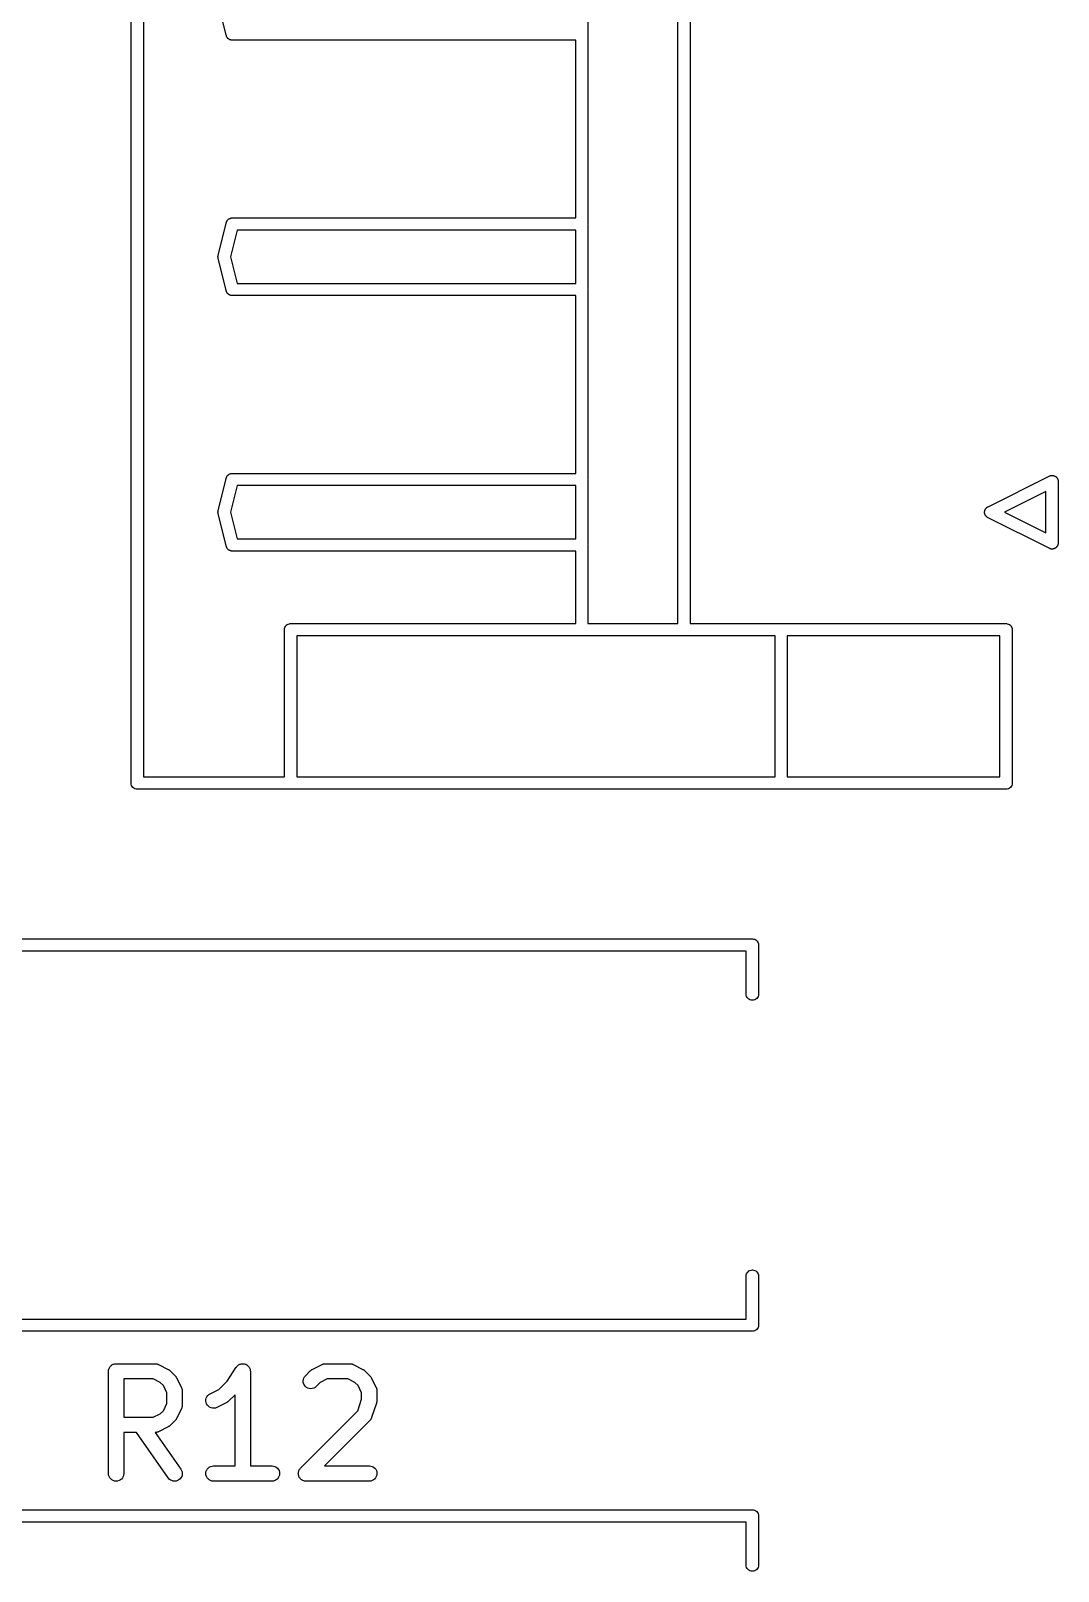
# Model space of a CAD drawing. Extents: x 61 to 193, y -174 to -70.
# Drawn here: x 80.5 to 90.55, y -118.06 to -102.98 of the extents above; entities that cross this region are included whole.
import ezdxf

# ---------------------------------------------------------------- set-up
doc = ezdxf.new("R2010")
doc.units = 0
doc.header["$MEASUREMENT"] = 0
doc.layers.add('BLACK', color=7, linetype='CONTINUOUS')

msp = doc.modelspace()

# ---------------------------------------------------------------- linework, layer by layer
at = {"layer": 'BLACK', "linetype": 'CONTINUOUS'}
for p, q in [((86.832, -108.786), (86.832, -89.106)), ((86.952, -89.106), (86.952, -108.786)), ((81.482, -110.343), (81.482, -100.973)), ((81.602, -100.973), (81.602, -110.286)), ((85.952, -102.379), (85.952, -103.013)), ((82.4127, -103.026), (82.3335, -102.709)), ((82.4129, -103.028), (82.4127, -103.026)), ((82.4141, -103.032), (82.4129, -103.028)), ((82.4145, -103.033), (82.4141, -103.032)), ((82.415, -103.035), (82.4145, -103.033)), ((82.4163, -103.039), (82.415, -103.035)), ((82.417, -103.04), (82.4163, -103.039)), ((82.4175, -103.042), (82.417, -103.04)), ((82.4198, -103.046), (82.4175, -103.042)), ((82.4219, -103.049), (82.4198, -103.046)), ((82.4228, -103.051), (82.4219, -103.049)), ((82.4236, -103.052), (82.4228, -103.051)), ((82.4266, -103.055), (82.4236, -103.052)), ((82.4294, -103.059), (82.4266, -103.055)), ((82.4305, -103.06), (82.4294, -103.059)), ((82.4315, -103.061), (82.4305, -103.06)), ((82.4351, -103.063), (82.4315, -103.061)), ((82.4385, -103.066), (82.4351, -103.063)), ((82.4398, -103.067), (82.4385, -103.066)), ((82.441, -103.068), (82.4398, -103.067)), ((82.445, -103.07), (82.441, -103.068)), ((82.4489, -103.072), (82.445, -103.07)), ((82.4503, -103.072), (82.4489, -103.072)), ((82.4517, -103.073), (82.4503, -103.072)), ((82.456, -103.074), (82.4517, -103.073)), ((82.4602, -103.075), (82.456, -103.074)), ((82.4617, -103.075), (82.4602, -103.075)), ((82.4631, -103.076), (82.4617, -103.075)), ((82.4676, -103.076), (82.4631, -103.076)), ((82.4691, -103.076), (82.4676, -103.076)), ((82.4705, -103.076), (82.4691, -103.076)), ((82.4749, -103.076), (82.4705, -103.076)), ((82.4764, -103.076), (82.4749, -103.076)), ((85.832, -103.076), (82.4764, -103.076)), ((85.832, -104.816), (85.832, -103.076)), ((85.952, -103.013), (85.9523, -103.016)), ((85.9523, -103.016), (85.952, -103.019)), ((85.952, -103.019), (85.952, -104.873)), ((82.3336, -105.182), (82.4127, -104.866)), ((82.4127, -104.866), (82.4129, -104.864)), ((82.4129, -104.864), (82.4141, -104.86)), ((82.4141, -104.86), (82.4145, -104.859)), ((82.4145, -104.859), (82.415, -104.857)), ((82.415, -104.857), (82.4163, -104.853)), ((82.4163, -104.853), (82.417, -104.852)), ((82.417, -104.852), (82.4175, -104.85)), ((82.4175, -104.85), (82.4198, -104.846)), ((82.4198, -104.846), (82.4219, -104.843)), ((82.4219, -104.843), (82.4228, -104.841)), ((82.4228, -104.841), (82.4236, -104.84)), ((82.4236, -104.84), (82.4266, -104.837)), ((82.4266, -104.837), (82.4294, -104.833)), ((82.4294, -104.833), (82.4305, -104.832)), ((82.4305, -104.832), (82.4315, -104.831)), ((82.4315, -104.831), (82.4351, -104.829)), ((82.4351, -104.829), (82.4385, -104.826)), ((82.4385, -104.826), (82.4398, -104.825)), ((82.4398, -104.825), (82.441, -104.824)), ((82.441, -104.824), (82.445, -104.822)), ((82.445, -104.822), (82.4489, -104.82)), ((82.4489, -104.82), (82.4503, -104.82)), ((82.4503, -104.82), (82.4517, -104.819)), ((82.4517, -104.819), (82.456, -104.818)), ((82.456, -104.818), (82.4602, -104.817)), ((82.4602, -104.817), (82.4617, -104.817)), ((82.4617, -104.817), (82.4631, -104.816)), ((82.4631, -104.816), (82.4676, -104.816)), ((82.4676, -104.816), (82.4691, -104.816)), ((82.4691, -104.816), (82.4705, -104.816)), ((82.4705, -104.816), (82.4749, -104.816)), ((82.4749, -104.816), (82.4764, -104.816)), ((82.4764, -104.816), (85.832, -104.816)), ((85.952, -104.873), (85.9523, -104.876)), ((85.9523, -104.876), (85.952, -104.879)), ((85.952, -104.879), (85.952, -105.513)), ((82.5188, -104.936), (82.4538, -105.196)), ((85.832, -104.936), (82.5188, -104.936)), ((85.832, -105.456), (85.832, -104.936)), ((82.3318, -105.193), (82.3322, -105.19)), ((82.3319, -105.196), (82.3318, -105.193)), ((82.3318, -105.199), (82.3319, -105.196)), ((82.3322, -105.202), (82.3318, -105.199)), ((82.3322, -105.19), (82.3324, -105.187)), ((82.3324, -105.205), (82.3322, -105.202)), ((82.3324, -105.187), (82.3336, -105.182)), ((82.3334, -105.209), (82.3324, -105.205)), ((82.4127, -105.526), (82.3334, -105.209)), ((82.4538, -105.196), (82.5188, -105.456)), ((82.4129, -105.528), (82.4127, -105.526)), ((82.4141, -105.532), (82.4129, -105.528)), ((82.5188, -105.456), (85.832, -105.456)), ((85.952, -105.513), (85.9523, -105.516)), ((85.9523, -105.516), (85.952, -105.519)), ((85.952, -105.519), (85.952, -107.373)), ((82.4145, -105.533), (82.4141, -105.532)), ((82.415, -105.535), (82.4145, -105.533)), ((82.4163, -105.539), (82.415, -105.535)), ((82.417, -105.54), (82.4163, -105.539)), ((82.4175, -105.542), (82.417, -105.54)), ((82.4198, -105.546), (82.4175, -105.542)), ((82.4219, -105.549), (82.4198, -105.546)), ((82.4228, -105.551), (82.4219, -105.549)), ((82.4236, -105.552), (82.4228, -105.551)), ((82.4266, -105.555), (82.4236, -105.552)), ((82.4294, -105.559), (82.4266, -105.555)), ((82.4305, -105.56), (82.4294, -105.559)), ((82.4315, -105.561), (82.4305, -105.56)), ((82.4351, -105.563), (82.4315, -105.561)), ((82.4385, -105.566), (82.4351, -105.563)), ((82.4398, -105.567), (82.4385, -105.566)), ((82.441, -105.568), (82.4398, -105.567)), ((82.445, -105.57), (82.441, -105.568)), ((82.4489, -105.572), (82.445, -105.57)), ((82.4503, -105.572), (82.4489, -105.572)), ((82.4517, -105.573), (82.4503, -105.572)), ((82.456, -105.574), (82.4517, -105.573)), ((82.4602, -105.575), (82.456, -105.574)), ((82.4617, -105.575), (82.4602, -105.575)), ((82.4631, -105.576), (82.4617, -105.575)), ((82.4676, -105.576), (82.4631, -105.576)), ((82.4691, -105.576), (82.4676, -105.576)), ((82.4705, -105.576), (82.4691, -105.576)), ((82.4749, -105.576), (82.4705, -105.576)), ((82.4764, -105.576), (82.4749, -105.576)), ((85.832, -105.576), (82.4764, -105.576)), ((85.832, -107.316), (85.832, -105.576)), ((82.4236, -107.34), (82.4266, -107.337)), ((82.4266, -107.337), (82.4294, -107.333)), ((82.4294, -107.333), (82.4305, -107.332)), ((82.4305, -107.332), (82.4315, -107.331)), ((82.4315, -107.331), (82.4351, -107.329)), ((82.4351, -107.329), (82.4385, -107.326)), ((82.4385, -107.326), (82.4398, -107.325)), ((82.4398, -107.325), (82.441, -107.324)), ((82.441, -107.324), (82.445, -107.322)), ((82.445, -107.322), (82.4489, -107.32)), ((82.4489, -107.32), (82.4503, -107.32)), ((82.4503, -107.32), (82.4517, -107.319)), ((82.4517, -107.319), (82.456, -107.318)), ((82.456, -107.318), (82.4602, -107.317)), ((82.4602, -107.317), (82.4617, -107.317)), ((82.4617, -107.317), (82.4631, -107.316)), ((82.4631, -107.316), (82.4676, -107.316)), ((82.4676, -107.316), (82.4691, -107.316)), ((82.4691, -107.316), (82.4705, -107.316)), ((82.4705, -107.316), (82.4749, -107.316)), ((82.4749, -107.316), (82.4764, -107.316)), ((82.4764, -107.316), (85.832, -107.316)), ((90.4761, -107.338), (90.4782, -107.337)), ((90.4782, -107.337), (90.4802, -107.337)), ((90.4802, -107.337), (90.484, -107.336)), ((90.484, -107.336), (90.4877, -107.336)), ((90.4877, -107.336), (90.4899, -107.336)), ((90.4899, -107.336), (90.492, -107.336)), ((90.492, -107.336), (90.4958, -107.336)), ((90.4958, -107.336), (90.4995, -107.336)), ((90.4995, -107.336), (90.5016, -107.337)), ((90.5016, -107.337), (90.5038, -107.337)), ((90.5038, -107.337), (90.5074, -107.338)), ((82.3336, -107.682), (82.4127, -107.366)), ((82.4127, -107.366), (82.4129, -107.364)), ((82.4129, -107.364), (82.4141, -107.36)), ((82.4141, -107.36), (82.4145, -107.359)), ((82.4145, -107.359), (82.415, -107.357)), ((82.415, -107.357), (82.4163, -107.353)), ((82.4163, -107.353), (82.417, -107.352)), ((82.417, -107.352), (82.4175, -107.35)), ((82.4175, -107.35), (82.4198, -107.346)), ((82.4198, -107.346), (82.4219, -107.343)), ((82.4219, -107.343), (82.4228, -107.341)), ((82.4228, -107.341), (82.4236, -107.34)), ((82.5188, -107.436), (82.4538, -107.696)), ((85.832, -107.436), (82.5188, -107.436)), ((85.832, -107.956), (85.832, -107.436)), ((85.952, -107.373), (85.9523, -107.376)), ((85.9523, -107.376), (85.952, -107.379)), ((85.952, -107.379), (85.952, -108.013)), ((89.8663, -107.642), (90.4644, -107.343)), ((90.4644, -107.343), (90.4689, -107.34)), ((90.4689, -107.34), (90.4725, -107.339)), ((90.4725, -107.339), (90.4761, -107.338)), ((90.5074, -107.338), (90.5111, -107.339)), ((90.5111, -107.339), (90.513, -107.34)), ((90.513, -107.34), (90.5151, -107.34)), ((90.5151, -107.34), (90.5184, -107.342)), ((90.5184, -107.342), (90.5219, -107.344)), ((90.5219, -107.344), (90.5236, -107.345)), ((90.5236, -107.345), (90.5255, -107.346)), ((90.5255, -107.346), (90.5284, -107.348)), ((90.5284, -107.348), (90.5315, -107.35)), ((90.5315, -107.35), (90.533, -107.352)), ((90.533, -107.352), (90.5346, -107.353)), ((90.5346, -107.353), (90.537, -107.356)), ((90.537, -107.356), (90.5396, -107.359)), ((90.5396, -107.359), (90.5408, -107.361)), ((90.5408, -107.361), (90.5421, -107.363)), ((90.5421, -107.363), (90.5439, -107.366)), ((90.5439, -107.366), (90.5459, -107.369)), ((90.5459, -107.369), (90.5467, -107.371)), ((90.5467, -107.371), (90.5477, -107.373)), ((90.5477, -107.373), (90.5488, -107.377)), ((90.5488, -107.377), (90.5501, -107.38)), ((90.5501, -107.38), (90.5505, -107.382)), ((90.5505, -107.382), (90.5511, -107.384)), ((90.5511, -107.384), (90.5515, -107.388)), ((90.5515, -107.388), (90.5521, -107.392)), ((90.5521, -107.392), (90.552, -107.397)), ((90.552, -107.397), (90.552, -107.995)), ((90.432, -107.493), (90.0262, -107.696)), ((90.432, -107.899), (90.432, -107.493)), ((82.3318, -107.693), (82.3322, -107.69)), ((82.3319, -107.696), (82.3318, -107.693)), ((82.3318, -107.699), (82.3319, -107.696)), ((82.3322, -107.702), (82.3318, -107.699)), ((82.3322, -107.69), (82.3324, -107.687)), ((82.3324, -107.705), (82.3322, -107.702)), ((82.3324, -107.687), (82.3336, -107.682)), ((82.3335, -107.709), (82.3324, -107.705)), ((82.4127, -108.026), (82.3335, -107.709)), ((82.4538, -107.696), (82.5188, -107.956)), ((89.8319, -107.692), (89.8321, -107.69)), ((89.832, -107.696), (89.8319, -107.692)), ((89.8319, -107.7), (89.832, -107.696)), ((89.8321, -107.702), (89.8319, -107.7)), ((89.8321, -107.69), (89.8322, -107.688)), ((89.8322, -107.704), (89.8321, -107.702)), ((89.8322, -107.688), (89.8331, -107.684)), ((89.8331, -107.708), (89.8322, -107.704)), ((89.8331, -107.684), (89.8339, -107.68)), ((89.8339, -107.712), (89.8331, -107.708)), ((89.8339, -107.68), (89.8344, -107.679)), ((89.8344, -107.713), (89.8339, -107.712)), ((89.8344, -107.679), (89.8348, -107.677)), ((89.8348, -107.715), (89.8344, -107.713)), ((89.8348, -107.677), (89.8365, -107.673)), ((89.8365, -107.719), (89.8348, -107.715)), ((89.8365, -107.673), (89.8381, -107.669)), ((89.8381, -107.723), (89.8365, -107.719)), ((89.8381, -107.669), (89.839, -107.668)), ((89.839, -107.724), (89.8381, -107.723)), ((89.839, -107.668), (89.8396, -107.666)), ((89.8396, -107.726), (89.839, -107.724)), ((89.8396, -107.666), (89.8421, -107.663)), ((89.8421, -107.729), (89.8396, -107.726)), ((89.8421, -107.663), (89.8444, -107.659)), ((89.8444, -107.733), (89.8421, -107.729)), ((89.8444, -107.659), (89.8455, -107.658)), ((89.8455, -107.734), (89.8444, -107.733)), ((89.8455, -107.658), (89.8465, -107.656)), ((89.8465, -107.736), (89.8455, -107.734)), ((89.8465, -107.656), (89.8496, -107.654)), ((89.8496, -107.738), (89.8465, -107.736)), ((89.8496, -107.654), (89.8525, -107.65)), ((89.8525, -107.742), (89.8496, -107.738)), ((89.8525, -107.65), (89.8538, -107.65)), ((89.8538, -107.742), (89.8525, -107.742)), ((89.8538, -107.65), (89.855, -107.648)), ((89.855, -107.744), (89.8538, -107.742)), ((89.855, -107.648), (89.8587, -107.646)), ((89.8587, -107.746), (89.855, -107.744)), ((89.8587, -107.646), (89.8621, -107.644)), ((89.8621, -107.748), (89.8587, -107.746)), ((89.8621, -107.644), (89.8663, -107.642)), ((89.8663, -107.75), (89.8621, -107.748)), ((90.4644, -108.049), (89.8663, -107.75)), ((90.0262, -107.696), (90.432, -107.899)), ((82.4129, -108.028), (82.4127, -108.026)), ((82.4141, -108.032), (82.4129, -108.028)), ((82.4145, -108.033), (82.4141, -108.032)), ((82.415, -108.035), (82.4145, -108.033)), ((82.4163, -108.039), (82.415, -108.035)), ((82.417, -108.04), (82.4163, -108.039)), ((82.4175, -108.042), (82.417, -108.04)), ((82.4198, -108.046), (82.4175, -108.042)), ((82.4219, -108.049), (82.4198, -108.046)), ((82.4228, -108.051), (82.4219, -108.049)), ((82.4236, -108.052), (82.4228, -108.051)), ((82.4266, -108.055), (82.4236, -108.052)), ((82.4294, -108.059), (82.4266, -108.055)), ((82.4305, -108.06), (82.4294, -108.059)), ((82.4315, -108.061), (82.4305, -108.06)), ((82.4351, -108.063), (82.4315, -108.061)), ((82.4385, -108.066), (82.4351, -108.063)), ((82.4398, -108.067), (82.4385, -108.066)), ((82.441, -108.068), (82.4398, -108.067)), ((82.445, -108.07), (82.441, -108.068)), ((82.4489, -108.072), (82.445, -108.07)), ((82.4503, -108.072), (82.4489, -108.072)), ((82.4517, -108.073), (82.4503, -108.072)), ((82.456, -108.074), (82.4517, -108.073)), ((82.4602, -108.075), (82.456, -108.074)), ((82.4617, -108.075), (82.4602, -108.075)), ((82.4631, -108.076), (82.4617, -108.075)), ((82.4676, -108.076), (82.4631, -108.076)), ((82.4691, -108.076), (82.4676, -108.076)), ((82.4705, -108.076), (82.4691, -108.076)), ((82.4749, -108.076), (82.4705, -108.076)), ((82.4764, -108.076), (82.4749, -108.076)), ((85.832, -108.076), (82.4764, -108.076)), ((82.5188, -107.956), (85.832, -107.956)), ((85.832, -108.786), (85.832, -108.076)), ((85.952, -108.013), (85.9523, -108.016)), ((85.9523, -108.016), (85.952, -108.019)), ((85.952, -108.019), (85.952, -108.786)), ((90.4689, -108.052), (90.4644, -108.049)), ((90.4725, -108.053), (90.4689, -108.052)), ((90.4761, -108.054), (90.4725, -108.053)), ((90.4782, -108.055), (90.4761, -108.054)), ((90.4802, -108.055), (90.4782, -108.055)), ((90.484, -108.056), (90.4802, -108.055)), ((90.4877, -108.056), (90.484, -108.056)), ((90.4899, -108.056), (90.4877, -108.056)), ((90.492, -108.056), (90.4899, -108.056)), ((90.4958, -108.056), (90.492, -108.056)), ((90.4995, -108.056), (90.4958, -108.056)), ((90.5016, -108.055), (90.4995, -108.056)), ((90.5038, -108.055), (90.5016, -108.055)), ((90.5074, -108.054), (90.5038, -108.055)), ((90.5111, -108.053), (90.5074, -108.054)), ((90.513, -108.052), (90.5111, -108.053)), ((90.5151, -108.052), (90.513, -108.052)), ((90.5184, -108.05), (90.5151, -108.052)), ((90.5219, -108.048), (90.5184, -108.05)), ((90.5236, -108.047), (90.5219, -108.048)), ((90.5255, -108.046), (90.5236, -108.047)), ((90.5284, -108.044), (90.5255, -108.046)), ((90.5315, -108.042), (90.5284, -108.044)), ((90.533, -108.04), (90.5315, -108.042)), ((90.5346, -108.039), (90.533, -108.04)), ((90.537, -108.036), (90.5346, -108.039)), ((90.5396, -108.033), (90.537, -108.036)), ((90.5408, -108.031), (90.5396, -108.033)), ((90.5421, -108.029), (90.5408, -108.031)), ((90.5439, -108.026), (90.5421, -108.029)), ((90.5459, -108.023), (90.5439, -108.026)), ((90.5467, -108.021), (90.5459, -108.023)), ((90.5477, -108.019), (90.5467, -108.021)), ((90.5488, -108.015), (90.5477, -108.019)), ((90.5501, -108.012), (90.5488, -108.015)), ((90.5505, -108.01), (90.5501, -108.012)), ((90.5511, -108.008), (90.5505, -108.01)), ((90.5515, -108.004), (90.5511, -108.008)), ((90.5521, -108), (90.5515, -108.004)), ((90.552, -107.995), (90.5521, -108)), ((82.9817, -108.846), (82.9829, -108.834)), ((82.9829, -108.834), (82.9863, -108.823)), ((82.9863, -108.823), (82.9919, -108.813)), ((82.9919, -108.813), (82.9994, -108.803)), ((82.9994, -108.803), (83.0085, -108.796)), ((83.0085, -108.796), (83.0189, -108.79)), ((83.0189, -108.79), (83.0302, -108.787)), ((83.0302, -108.787), (83.0391, -108.786)), ((83.0391, -108.786), (83.0391, -108.786)), ((83.0391, -108.786), (83.042, -108.786)), ((83.042, -108.786), (83.0449, -108.786)), ((83.0449, -108.786), (85.832, -108.786)), ((85.952, -108.786), (86.832, -108.786)), ((86.952, -108.786), (87.8391, -108.786)), ((87.8391, -108.786), (87.842, -108.786)), ((87.842, -108.786), (87.8449, -108.786)), ((87.8449, -108.786), (90.0391, -108.786)), ((90.0391, -108.786), (90.042, -108.786)), ((90.042, -108.786), (90.0449, -108.786)), ((90.0449, -108.786), (90.0449, -108.786)), ((90.0449, -108.786), (90.0538, -108.787)), ((90.0538, -108.787), (90.0651, -108.79)), ((90.0651, -108.79), (90.0755, -108.796)), ((90.0755, -108.796), (90.0846, -108.803)), ((90.0846, -108.803), (90.0921, -108.813)), ((90.0921, -108.813), (90.0977, -108.823)), ((90.0977, -108.823), (90.1011, -108.834)), ((90.1011, -108.834), (90.1023, -108.846)), ((82.982, -108.849), (82.9817, -108.846)), ((82.982, -110.286), (82.982, -108.849)), ((85.8891, -108.906), (83.102, -108.906)), ((83.102, -108.906), (83.102, -110.286)), ((85.892, -108.906), (85.8891, -108.906)), ((85.8949, -108.906), (85.892, -108.906)), ((86.8891, -108.906), (85.8949, -108.906)), ((86.892, -108.906), (86.8891, -108.906)), ((86.8949, -108.906), (86.892, -108.906)), ((87.782, -108.906), (86.8949, -108.906)), ((87.782, -110.286), (87.782, -108.906)), ((87.902, -108.906), (87.902, -110.286)), ((89.982, -108.906), (87.902, -108.906)), ((89.982, -110.286), (89.982, -108.906)), ((90.1023, -108.846), (90.102, -108.849)), ((90.102, -108.849), (90.102, -110.343)), ((81.4817, -110.346), (81.482, -110.343)), ((81.4829, -110.358), (81.4817, -110.346)), ((81.602, -110.286), (82.982, -110.286)), ((83.102, -110.286), (87.782, -110.286)), ((87.902, -110.286), (89.982, -110.286)), ((90.102, -110.349), (90.1011, -110.358)), ((90.102, -110.343), (90.1023, -110.346)), ((90.1023, -110.346), (90.102, -110.349)), ((90.102, -110.349), (90.102, -110.349)), ((81.4863, -110.369), (81.4829, -110.358)), ((81.4919, -110.379), (81.4863, -110.369)), ((81.4994, -110.389), (81.4919, -110.379)), ((81.5085, -110.396), (81.4994, -110.389)), ((81.5189, -110.402), (81.5085, -110.396)), ((81.5302, -110.405), (81.5189, -110.402)), ((81.542, -110.406), (81.5302, -110.405)), ((81.5449, -110.406), (81.542, -110.406)), ((83.0391, -110.406), (81.5449, -110.406)), ((83.042, -110.406), (83.0391, -110.406)), ((83.0449, -110.406), (83.042, -110.406)), ((87.8391, -110.406), (83.0449, -110.406)), ((87.842, -110.406), (87.8391, -110.406)), ((87.8449, -110.406), (87.842, -110.406)), ((90.0391, -110.406), (87.8449, -110.406)), ((90.042, -110.406), (90.0391, -110.406)), ((90.0538, -110.405), (90.042, -110.406)), ((90.0651, -110.402), (90.0538, -110.405)), ((90.0755, -110.396), (90.0651, -110.402)), ((90.0846, -110.389), (90.0755, -110.396)), ((90.0921, -110.379), (90.0846, -110.389)), ((90.0977, -110.369), (90.0921, -110.379)), ((90.1011, -110.358), (90.0977, -110.369)), ((77.5429, -111.872), (87.5571, -111.872)), ((87.5, -111.992), (77.6, -111.992)), ((87.5, -112.415), (87.5, -111.992)), ((87.5571, -111.872), (87.56, -111.872)), ((87.56, -111.872), (87.5629, -111.872)), ((87.5629, -111.872), (87.5718, -111.873)), ((87.5718, -111.873), (87.5831, -111.876)), ((87.5831, -111.876), (87.5935, -111.882)), ((87.5935, -111.882), (87.6026, -111.889)), ((87.6026, -111.889), (87.6101, -111.899)), ((87.6101, -111.899), (87.6157, -111.909)), ((87.6157, -111.909), (87.6191, -111.92)), ((87.6191, -111.92), (87.6203, -111.932)), ((87.6203, -111.932), (87.62, -111.935)), ((87.62, -111.935), (87.62, -112.415)), ((87.5009, -112.424), (87.5, -112.415)), ((87.5043, -112.435), (87.5009, -112.424)), ((87.5099, -112.445), (87.5043, -112.435)), ((87.5174, -112.455), (87.5099, -112.445)), ((87.5265, -112.462), (87.5174, -112.455)), ((87.5369, -112.468), (87.5265, -112.462)), ((87.5935, -112.462), (87.5831, -112.468)), ((87.6026, -112.455), (87.5935, -112.462)), ((87.6101, -112.445), (87.6026, -112.455)), ((87.6157, -112.435), (87.6101, -112.445)), ((87.6191, -112.424), (87.6157, -112.435)), ((87.62, -112.415), (87.6191, -112.424)), ((87.5482, -112.471), (87.5369, -112.468)), ((87.56, -112.472), (87.5482, -112.471)), ((87.5718, -112.471), (87.56, -112.472)), ((87.5831, -112.468), (87.5718, -112.471)), ((87.5, -115.169), (87.5009, -115.16)), ((87.5, -115.592), (87.5, -115.169)), ((87.5009, -115.16), (87.5043, -115.149)), ((87.5043, -115.149), (87.5099, -115.139)), ((87.5099, -115.139), (87.5174, -115.129)), ((87.5174, -115.129), (87.5265, -115.122)), ((87.5265, -115.122), (87.5369, -115.116)), ((87.5369, -115.116), (87.5482, -115.113)), ((87.5482, -115.113), (87.56, -115.112)), ((87.56, -115.112), (87.5718, -115.113)), ((87.5718, -115.113), (87.5831, -115.116)), ((87.5831, -115.116), (87.5935, -115.122)), ((87.5935, -115.122), (87.6026, -115.129)), ((87.6026, -115.129), (87.6101, -115.139)), ((87.6101, -115.139), (87.6157, -115.149)), ((87.6157, -115.149), (87.6191, -115.16)), ((87.6191, -115.16), (87.62, -115.169)), ((87.62, -115.169), (87.62, -115.649)), ((77.6, -115.592), (87.5, -115.592)), ((87.5571, -115.712), (77.5429, -115.712)), ((87.56, -115.712), (87.5571, -115.712)), ((87.5718, -115.711), (87.56, -115.712)), ((87.5831, -115.708), (87.5718, -115.711)), ((87.5935, -115.702), (87.5831, -115.708)), ((87.6026, -115.695), (87.5935, -115.702)), ((87.6101, -115.685), (87.6026, -115.695)), ((87.6157, -115.675), (87.6101, -115.685)), ((87.6191, -115.664), (87.6157, -115.675)), ((87.62, -115.655), (87.6191, -115.664)), ((87.62, -115.649), (87.6203, -115.652)), ((87.6203, -115.652), (87.62, -115.655)), ((87.62, -115.655), (87.62, -115.655)), ((81.2645, -116.082), (81.2666, -116.075)), ((81.2666, -116.075), (81.2667, -116.075)), ((81.2667, -116.075), (81.2668, -116.075)), ((81.2668, -116.075), (81.2702, -116.069)), ((81.2702, -116.069), (81.2735, -116.062)), ((81.2735, -116.062), (81.2737, -116.062)), ((81.2737, -116.062), (81.2738, -116.062)), ((81.2738, -116.062), (81.2784, -116.057)), ((81.2784, -116.057), (81.2829, -116.051)), ((81.2829, -116.051), (81.2831, -116.051)), ((81.2831, -116.051), (81.2832, -116.051)), ((81.2832, -116.051), (81.2887, -116.046)), ((81.2887, -116.046), (81.2942, -116.042)), ((81.2942, -116.042), (81.2944, -116.042)), ((81.2944, -116.042), (81.2946, -116.042)), ((81.2946, -116.042), (81.3009, -116.038)), ((81.3009, -116.038), (81.3071, -116.035)), ((81.3071, -116.035), (81.3074, -116.035)), ((81.3074, -116.035), (81.3076, -116.035)), ((81.3076, -116.035), (81.3144, -116.033)), ((81.3144, -116.033), (81.3211, -116.031)), ((81.3211, -116.031), (81.3214, -116.031)), ((81.3214, -116.031), (81.3217, -116.031)), ((81.3217, -116.031), (81.3287, -116.03)), ((81.3287, -116.03), (81.3357, -116.029)), ((81.3357, -116.029), (81.7167, -116.029)), ((81.7167, -116.029), (81.7177, -116.029)), ((81.7177, -116.029), (81.7199, -116.03)), ((81.7199, -116.03), (81.7221, -116.03)), ((81.7221, -116.03), (81.7272, -116.03)), ((81.7272, -116.03), (81.7323, -116.031)), ((81.7323, -116.031), (81.7344, -116.032)), ((81.7344, -116.032), (81.7365, -116.032)), ((81.7365, -116.032), (81.7413, -116.034)), ((81.7413, -116.034), (81.7462, -116.035)), ((81.7462, -116.035), (81.7481, -116.037)), ((81.7481, -116.037), (81.7502, -116.037)), ((81.7502, -116.037), (81.8454, -116.085)), ((82.4203, -116.199), (82.5114, -116.063)), ((82.5114, -116.063), (82.5119, -116.062)), ((82.5119, -116.062), (82.5119, -116.062)), ((82.5119, -116.062), (82.5119, -116.062)), ((82.5119, -116.062), (82.512, -116.062)), ((82.512, -116.062), (82.5167, -116.056)), ((82.5167, -116.056), (82.5213, -116.051)), ((82.5213, -116.051), (82.5214, -116.051)), ((82.5214, -116.051), (82.5273, -116.046)), ((82.5214, -116.051), (82.5214, -116.051)), ((82.5273, -116.046), (82.5327, -116.042)), ((82.5327, -116.042), (82.5328, -116.042)), ((82.5328, -116.042), (82.5397, -116.038)), ((82.5328, -116.042), (82.5328, -116.042)), ((82.5397, -116.038), (82.5457, -116.035)), ((82.5457, -116.035), (82.5458, -116.035)), ((82.5458, -116.035), (82.5531, -116.033)), ((82.5458, -116.035), (82.5458, -116.035)), ((82.5531, -116.033), (82.5598, -116.031)), ((82.5598, -116.031), (82.5598, -116.031)), ((82.5598, -116.031), (82.5599, -116.031)), ((82.5599, -116.031), (82.5671, -116.03)), ((82.5671, -116.03), (82.5743, -116.029)), ((82.5743, -116.029), (82.5744, -116.029)), ((82.5744, -116.029), (82.5745, -116.029)), ((82.5745, -116.029), (82.5819, -116.03)), ((82.5819, -116.03), (82.5889, -116.031)), ((82.5889, -116.031), (82.5889, -116.031)), ((82.5889, -116.031), (82.589, -116.031)), ((82.589, -116.031), (82.5964, -116.033)), ((82.5964, -116.033), (82.6029, -116.035)), ((82.6029, -116.035), (82.6029, -116.035)), ((82.6029, -116.035), (82.603, -116.035)), ((82.603, -116.035), (82.6095, -116.039)), ((82.6095, -116.039), (82.6157, -116.042)), ((82.6157, -116.042), (82.6158, -116.042)), ((82.6158, -116.042), (82.6158, -116.042)), ((82.6158, -116.042), (82.6214, -116.047)), ((82.6214, -116.047), (82.627, -116.052)), ((82.627, -116.052), (82.6271, -116.052)), ((82.6271, -116.052), (82.6271, -116.052)), ((82.6271, -116.052), (82.632, -116.058)), ((82.632, -116.058), (82.6363, -116.063)), ((82.6363, -116.063), (82.6363, -116.063)), ((82.6363, -116.063), (82.6363, -116.063)), ((82.6363, -116.063), (82.64, -116.07)), ((82.64, -116.07), (82.6431, -116.076)), ((82.6431, -116.076), (82.6432, -116.076)), ((82.6432, -116.076), (82.6432, -116.076)), ((82.6432, -116.076), (82.6453, -116.083)), ((83.2546, -116.085), (83.3498, -116.037)), ((83.3498, -116.037), (83.3507, -116.037)), ((83.3507, -116.037), (83.3528, -116.036)), ((83.3528, -116.036), (83.3548, -116.035)), ((83.3548, -116.035), (83.3597, -116.034)), ((83.3597, -116.034), (83.3645, -116.032)), ((83.3645, -116.032), (83.3666, -116.031)), ((83.3666, -116.031), (83.3688, -116.031)), ((83.3688, -116.031), (83.3739, -116.03)), ((83.3739, -116.03), (83.3789, -116.03)), ((83.3789, -116.03), (83.3811, -116.03)), ((83.3811, -116.03), (83.3833, -116.029)), ((83.3833, -116.029), (83.6214, -116.029)), ((83.6214, -116.029), (83.6225, -116.029)), ((83.6225, -116.029), (83.6247, -116.03)), ((83.6247, -116.03), (83.6269, -116.03)), ((83.6269, -116.03), (83.6319, -116.03)), ((83.6319, -116.03), (83.637, -116.031)), ((83.637, -116.031), (83.6391, -116.032)), ((83.6391, -116.032), (83.6413, -116.032)), ((83.6413, -116.032), (83.6461, -116.034)), ((83.6461, -116.034), (83.651, -116.035)), ((83.651, -116.035), (83.6529, -116.037)), ((83.6529, -116.037), (83.655, -116.037)), ((83.655, -116.037), (83.7502, -116.085)), ((81.2607, -116.103), (81.2615, -116.096)), ((81.2607, -116.104), (81.2607, -116.103)), ((81.2607, -117.104), (81.2607, -116.104)), ((81.2607, -116.104), (81.2607, -116.104)), ((81.2607, -116.104), (81.2607, -116.104)), ((81.2607, -116.104), (81.2607, -116.104)), ((81.2615, -116.096), (81.2622, -116.089)), ((81.2622, -116.089), (81.2623, -116.089)), ((81.2623, -116.089), (81.2624, -116.089)), ((81.2624, -116.089), (81.2645, -116.082)), ((81.4107, -116.179), (81.4107, -116.553)), ((81.699, -116.179), (81.4107, -116.179)), ((81.7675, -116.214), (81.699, -116.179)), ((81.7979, -116.244), (81.7675, -116.214)), ((81.8454, -116.085), (81.8464, -116.085)), ((81.8464, -116.085), (81.8499, -116.088)), ((81.8499, -116.088), (81.8536, -116.09)), ((81.8536, -116.09), (81.856, -116.092)), ((81.856, -116.092), (81.8587, -116.093)), ((81.8587, -116.093), (81.8617, -116.096)), ((81.8617, -116.096), (81.8649, -116.099)), ((81.8649, -116.099), (81.9126, -116.147)), ((81.9126, -116.147), (81.9133, -116.147)), ((81.9133, -116.147), (81.9159, -116.151)), ((81.9159, -116.151), (81.9188, -116.154)), ((81.9188, -116.154), (81.9205, -116.156)), ((81.9205, -116.156), (81.9224, -116.159)), ((81.9224, -116.159), (81.9244, -116.163)), ((81.9244, -116.163), (81.9266, -116.166)), ((81.9266, -116.166), (81.9742, -116.261)), ((82.3389, -116.281), (82.4203, -116.199)), ((82.6453, -116.083), (82.6474, -116.09)), ((82.6474, -116.09), (82.6474, -116.09)), ((82.6474, -116.09), (82.6474, -116.09)), ((82.6474, -116.09), (82.6481, -116.097)), ((82.6481, -116.097), (82.6488, -116.104)), ((82.6488, -116.104), (82.6488, -117.029)), ((83.1655, -116.199), (83.167, -116.185)), ((83.1669, -116.214), (83.1655, -116.199)), ((83.171, -116.228), (83.1669, -116.214)), ((83.167, -116.185), (83.1712, -116.171)), ((83.1779, -116.241), (83.171, -116.228)), ((83.1712, -116.171), (83.1782, -116.158)), ((83.1782, -116.158), (83.1874, -116.147)), ((83.1874, -116.147), (83.2351, -116.099)), ((83.2351, -116.099), (83.2358, -116.098)), ((83.2358, -116.098), (83.2391, -116.096)), ((83.2391, -116.096), (83.2422, -116.093)), ((83.2422, -116.093), (83.2448, -116.091)), ((83.2448, -116.091), (83.2472, -116.089)), ((83.2472, -116.089), (83.251, -116.087)), ((83.251, -116.087), (83.2546, -116.085)), ((83.3325, -116.214), (83.2935, -116.253)), ((83.401, -116.179), (83.3325, -116.214)), ((83.6037, -116.179), (83.401, -116.179)), ((83.6722, -116.214), (83.6037, -116.179)), ((83.7026, -116.244), (83.6722, -116.214)), ((83.7502, -116.085), (83.7511, -116.085)), ((83.7511, -116.085), (83.7547, -116.088)), ((83.7547, -116.088), (83.7584, -116.09)), ((83.7584, -116.09), (83.7608, -116.092)), ((83.7608, -116.092), (83.7634, -116.093)), ((83.7634, -116.093), (83.7664, -116.096)), ((83.7664, -116.096), (83.7697, -116.099)), ((83.7697, -116.099), (83.8173, -116.147)), ((83.8173, -116.147), (83.8181, -116.147)), ((83.8181, -116.147), (83.8207, -116.151)), ((83.8207, -116.151), (83.8236, -116.154)), ((83.8236, -116.154), (83.8252, -116.156)), ((83.8252, -116.156), (83.8272, -116.159)), ((83.8272, -116.159), (83.8291, -116.163)), ((83.8291, -116.163), (83.8314, -116.166)), ((83.8314, -116.166), (83.879, -116.261)), ((81.8321, -116.313), (81.7979, -116.244)), ((81.8321, -116.42), (81.8321, -116.313)), ((81.9742, -116.261), (81.9747, -116.262)), ((81.9747, -116.262), (81.9754, -116.264)), ((81.9754, -116.264), (81.9765, -116.266)), ((81.9765, -116.266), (81.978, -116.271)), ((81.978, -116.271), (81.9797, -116.276)), ((81.9797, -116.276), (81.9801, -116.278)), ((81.9801, -116.278), (81.9807, -116.28)), ((81.9807, -116.28), (81.9812, -116.285)), ((81.9812, -116.285), (81.982, -116.29)), ((81.982, -116.29), (81.9819, -116.293)), ((81.9819, -116.293), (81.9821, -116.295)), ((81.9821, -116.295), (81.9821, -116.438)), ((82.2133, -116.395), (82.2137, -116.38)), ((82.2137, -116.38), (82.217, -116.366)), ((82.217, -116.366), (82.223, -116.353)), ((82.223, -116.353), (82.2315, -116.341)), ((82.2315, -116.341), (82.2422, -116.331)), ((82.2422, -116.331), (82.2546, -116.323)), ((82.2546, -116.323), (82.3389, -116.281)), ((82.4988, -116.333), (82.4364, -116.396)), ((82.4988, -117.029), (82.4988, -116.333)), ((83.1871, -116.252), (83.1779, -116.241)), ((83.1983, -116.262), (83.1871, -116.252)), ((83.2112, -116.269), (83.1983, -116.262)), ((83.2251, -116.273), (83.2112, -116.269)), ((83.2397, -116.275), (83.2251, -116.273)), ((83.2543, -116.273), (83.2397, -116.275)), ((83.2683, -116.269), (83.2543, -116.273)), ((83.2813, -116.263), (83.2683, -116.269)), ((83.2928, -116.253), (83.2813, -116.263)), ((83.2935, -116.253), (83.2928, -116.253)), ((83.6987, -116.492), (83.7369, -116.378)), ((83.7369, -116.313), (83.7026, -116.244)), ((83.7369, -116.378), (83.7369, -116.313)), ((83.879, -116.261), (83.8794, -116.262)), ((83.8794, -116.262), (83.8802, -116.264)), ((83.8802, -116.264), (83.8812, -116.266)), ((83.8812, -116.266), (83.8827, -116.271)), ((83.8827, -116.271), (83.8845, -116.276)), ((83.8845, -116.276), (83.8848, -116.278)), ((83.8848, -116.278), (83.8855, -116.28)), ((83.8855, -116.28), (83.886, -116.285)), ((83.886, -116.285), (83.8868, -116.29)), ((83.8868, -116.29), (83.8867, -116.293)), ((83.8867, -116.293), (83.8869, -116.295)), ((83.8869, -116.295), (83.8869, -116.39)), ((81.699, -116.553), (81.7675, -116.519)), ((81.7675, -116.519), (81.7979, -116.489)), ((81.7979, -116.489), (81.8321, -116.42)), ((81.9742, -116.471), (81.9266, -116.566)), ((81.975, -116.469), (81.9742, -116.471)), ((81.9761, -116.467), (81.975, -116.469)), ((81.9776, -116.462), (81.9761, -116.467)), ((81.9795, -116.458), (81.9776, -116.462)), ((81.9798, -116.455), (81.9795, -116.458)), ((81.9805, -116.453), (81.9798, -116.455)), ((81.9811, -116.448), (81.9805, -116.453)), ((81.9819, -116.443), (81.9811, -116.448)), ((81.9821, -116.439), (81.9819, -116.441)), ((81.9819, -116.441), (81.9819, -116.443)), ((81.9821, -116.438), (81.9821, -116.439)), ((82.2156, -116.409), (82.2133, -116.395)), ((82.2208, -116.423), (82.2156, -116.409)), ((82.2285, -116.436), (82.2208, -116.423)), ((82.2385, -116.446), (82.2285, -116.436)), ((82.2503, -116.455), (82.2385, -116.446)), ((82.2636, -116.461), (82.2503, -116.455)), ((82.2779, -116.464), (82.2636, -116.461)), ((82.2925, -116.465), (82.2779, -116.464)), ((82.307, -116.463), (82.2925, -116.465)), ((82.3207, -116.458), (82.307, -116.463)), ((82.3216, -116.457), (82.3207, -116.458)), ((82.4169, -116.41), (82.3216, -116.457)), ((82.4204, -116.407), (82.4169, -116.41)), ((82.4242, -116.405), (82.4204, -116.407)), ((82.4266, -116.403), (82.4242, -116.405)), ((82.4293, -116.402), (82.4266, -116.403)), ((82.4323, -116.399), (82.4293, -116.402)), ((82.4356, -116.396), (82.4323, -116.399)), ((82.4364, -116.396), (82.4356, -116.396)), ((83.1398, -117.051), (83.6987, -116.492)), ((83.8831, -116.414), (83.8354, -116.557)), ((83.884, -116.41), (83.8831, -116.414)), ((83.8853, -116.406), (83.884, -116.41)), ((83.8856, -116.403), (83.8853, -116.406)), ((83.8863, -116.4), (83.8856, -116.403)), ((83.8864, -116.395), (83.8863, -116.4)), ((83.8869, -116.391), (83.8864, -116.395)), ((83.8869, -116.39), (83.8869, -116.391)), ((81.4107, -116.553), (81.699, -116.553)), ((81.8454, -116.648), (81.7502, -116.695)), ((81.849, -116.645), (81.8454, -116.648)), ((81.8528, -116.643), (81.849, -116.645)), ((81.8552, -116.642), (81.8528, -116.643)), ((81.8578, -116.64), (81.8552, -116.642)), ((81.8609, -116.637), (81.8578, -116.64)), ((81.8642, -116.634), (81.8609, -116.637)), ((81.8649, -116.634), (81.8642, -116.634)), ((81.9126, -116.586), (81.8649, -116.634)), ((81.9152, -116.583), (81.9126, -116.586)), ((81.9182, -116.58), (81.9152, -116.583)), ((81.9199, -116.577), (81.9182, -116.58)), ((81.9218, -116.575), (81.9199, -116.577)), ((81.9238, -116.571), (81.9218, -116.575)), ((81.9261, -116.567), (81.9238, -116.571)), ((81.9266, -116.566), (81.9261, -116.567)), ((83.8173, -116.586), (83.3739, -117.029)), ((83.8187, -116.584), (83.8173, -116.586)), ((83.8203, -116.583), (83.8187, -116.584)), ((83.8234, -116.579), (83.8203, -116.583)), ((83.8266, -116.575), (83.8234, -116.579)), ((83.8277, -116.573), (83.8266, -116.575)), ((83.8289, -116.571), (83.8277, -116.573)), ((83.8311, -116.566), (83.8289, -116.571)), ((83.8335, -116.562), (83.8311, -116.566)), ((83.8342, -116.56), (83.8335, -116.562)), ((83.8351, -116.558), (83.8342, -116.56)), ((83.8354, -116.557), (83.8351, -116.558)), ((81.5348, -116.703), (81.4107, -116.703)), ((81.4107, -116.703), (81.4107, -117.104)), ((81.8457, -117.147), (81.5348, -116.703)), ((81.7189, -116.703), (81.7178, -116.703)), ((81.7178, -116.703), (81.9686, -117.061)), ((81.7211, -116.703), (81.7189, -116.703)), ((81.7261, -116.702), (81.7211, -116.703)), ((81.7312, -116.702), (81.7261, -116.702)), ((81.7334, -116.701), (81.7312, -116.702)), ((81.7355, -116.701), (81.7334, -116.701)), ((81.7403, -116.699), (81.7355, -116.701)), ((81.7452, -116.698), (81.7403, -116.699)), ((81.7472, -116.696), (81.7452, -116.698)), ((81.7493, -116.696), (81.7472, -116.696)), ((81.7502, -116.695), (81.7493, -116.696)), ((81.2621, -117.119), (81.2607, -117.104)), ((81.2664, -117.133), (81.2621, -117.119)), ((81.2732, -117.146), (81.2664, -117.133)), ((81.4046, -117.134), (81.3976, -117.147)), ((81.4091, -117.12), (81.4046, -117.134)), ((81.4107, -117.105), (81.4091, -117.12)), ((81.4107, -117.104), (81.4107, -117.105)), ((81.9686, -117.061), (81.9692, -117.062)), ((81.9692, -117.062), (81.9762, -117.075)), ((81.9768, -117.132), (81.97, -117.145)), ((81.9762, -117.075), (81.9806, -117.089)), ((81.9809, -117.118), (81.9768, -117.132)), ((81.9806, -117.089), (81.9821, -117.104)), ((81.9821, -117.104), (81.9809, -117.118)), ((82.2131, -117.104), (82.2146, -117.089)), ((82.2144, -117.118), (82.2131, -117.104)), ((82.2186, -117.132), (82.2144, -117.118)), ((82.2146, -117.089), (82.219, -117.075)), ((82.2253, -117.145), (82.2186, -117.132)), ((82.219, -117.075), (82.2259, -117.062)), ((82.2259, -117.062), (82.2352, -117.051)), ((82.2352, -117.051), (82.2466, -117.042)), ((82.2466, -117.042), (82.2595, -117.035)), ((82.2595, -117.035), (82.2735, -117.031)), ((82.2735, -117.031), (82.2881, -117.029)), ((82.2881, -117.029), (82.4988, -117.029)), ((82.6488, -117.029), (82.8595, -117.029)), ((82.8595, -117.029), (82.8606, -117.029)), ((82.8606, -117.029), (82.8751, -117.031)), ((82.8751, -117.031), (82.8891, -117.035)), ((82.8891, -117.035), (82.9019, -117.042)), ((82.9019, -117.042), (82.9131, -117.052)), ((82.9131, -117.052), (82.9223, -117.063)), ((82.9287, -117.133), (82.9217, -117.146)), ((82.9223, -117.063), (82.9291, -117.076)), ((82.933, -117.119), (82.9287, -117.133)), ((82.9291, -117.076), (82.9332, -117.09)), ((82.9345, -117.105), (82.933, -117.119)), ((82.9332, -117.09), (82.9345, -117.105)), ((83.1179, -117.104), (83.1186, -117.097)), ((83.1185, -117.111), (83.1179, -117.104)), ((83.1179, -117.104), (83.1179, -117.104)), ((83.1179, -117.104), (83.1179, -117.104)), ((83.1192, -117.118), (83.1185, -117.111)), ((83.1186, -117.097), (83.1193, -117.09)), ((83.1192, -117.119), (83.1192, -117.118)), ((83.1213, -117.126), (83.1192, -117.119)), ((83.1192, -117.119), (83.1192, -117.119)), ((83.1193, -117.09), (83.1194, -117.089)), ((83.1194, -117.089), (83.1215, -117.082)), ((83.1194, -117.089), (83.1194, -117.089)), ((83.1233, -117.132), (83.1213, -117.126)), ((83.1215, -117.082), (83.1236, -117.076)), ((83.1234, -117.133), (83.1233, -117.132)), ((83.1269, -117.139), (83.1234, -117.133)), ((83.1234, -117.133), (83.1234, -117.133)), ((83.1236, -117.076), (83.1237, -117.075)), ((83.1237, -117.075), (83.1271, -117.069)), ((83.1237, -117.075), (83.1237, -117.075)), ((83.1271, -117.069), (83.1305, -117.063)), ((83.1305, -117.063), (83.1306, -117.063)), ((83.1306, -117.063), (83.1307, -117.062)), ((83.1307, -117.062), (83.1353, -117.057)), ((83.1353, -117.057), (83.1398, -117.051)), ((83.3739, -117.029), (83.8119, -117.029)), ((83.8119, -117.029), (83.813, -117.029)), ((83.813, -117.029), (83.8275, -117.031)), ((83.8275, -117.031), (83.8414, -117.035)), ((83.8414, -117.035), (83.8543, -117.042)), ((83.8543, -117.042), (83.8655, -117.052)), ((83.8655, -117.052), (83.8747, -117.063)), ((83.881, -117.133), (83.8741, -117.146)), ((83.8747, -117.063), (83.8814, -117.076)), ((83.8854, -117.119), (83.881, -117.133)), ((83.8814, -117.076), (83.8856, -117.09)), ((83.8869, -117.105), (83.8854, -117.119)), ((83.8856, -117.09), (83.8869, -117.105)), ((81.2825, -117.157), (81.2732, -117.146)), ((81.2938, -117.167), (81.2825, -117.157)), ((81.3066, -117.174), (81.2938, -117.167)), ((81.3206, -117.178), (81.3066, -117.174)), ((81.3352, -117.179), (81.3206, -117.178)), ((81.3498, -117.178), (81.3352, -117.179)), ((81.3638, -117.174), (81.3498, -117.178)), ((81.3768, -117.167), (81.3638, -117.174)), ((81.3882, -117.158), (81.3768, -117.167)), ((81.3976, -117.147), (81.3882, -117.158)), ((81.8552, -117.159), (81.8457, -117.147)), ((81.8667, -117.168), (81.8552, -117.159)), ((81.8798, -117.174), (81.8667, -117.168)), ((81.8939, -117.178), (81.8798, -117.174)), ((81.9084, -117.179), (81.8939, -117.178)), ((81.923, -117.178), (81.9084, -117.179)), ((81.9369, -117.173), (81.923, -117.178)), ((81.9497, -117.166), (81.9369, -117.173)), ((81.9609, -117.157), (81.9497, -117.166)), ((81.97, -117.145), (81.9609, -117.157)), ((82.2345, -117.157), (82.2253, -117.145)), ((82.2457, -117.166), (82.2345, -117.157)), ((82.2585, -117.173), (82.2457, -117.166)), ((82.2725, -117.178), (82.2585, -117.173)), ((82.287, -117.179), (82.2725, -117.178)), ((82.2881, -117.179), (82.287, -117.179)), ((82.8595, -117.179), (82.2881, -117.179)), ((82.8741, -117.178), (82.8595, -117.179)), ((82.8881, -117.174), (82.8741, -117.178)), ((82.901, -117.167), (82.8881, -117.174)), ((82.9124, -117.158), (82.901, -117.167)), ((82.9217, -117.146), (82.9124, -117.158)), ((83.1301, -117.145), (83.1269, -117.139)), ((83.1302, -117.146), (83.1301, -117.145)), ((83.1348, -117.151), (83.1302, -117.146)), ((83.1302, -117.146), (83.1302, -117.146)), ((83.1393, -117.157), (83.1348, -117.151)), ((83.1394, -117.157), (83.1393, -117.157)), ((83.1395, -117.157), (83.1394, -117.157)), ((83.1449, -117.162), (83.1395, -117.157)), ((83.1505, -117.166), (83.1449, -117.162)), ((83.1506, -117.166), (83.1505, -117.166)), ((83.1507, -117.166), (83.1506, -117.166)), ((83.157, -117.17), (83.1507, -117.166)), ((83.1633, -117.173), (83.157, -117.17)), ((83.1634, -117.173), (83.1633, -117.173)), ((83.1636, -117.173), (83.1634, -117.173)), ((83.1705, -117.176), (83.1636, -117.173)), ((83.1773, -117.178), (83.1705, -117.176)), ((83.1774, -117.178), (83.1773, -117.178)), ((83.1775, -117.178), (83.1774, -117.178)), ((83.1846, -117.179), (83.1775, -117.178)), ((83.1918, -117.179), (83.1846, -117.179)), ((83.1921, -117.179), (83.1918, -117.179)), ((83.1929, -117.179), (83.1921, -117.179)), ((83.1921, -117.179), (83.1921, -117.179)), ((83.1921, -117.179), (83.1921, -117.179)), ((83.8119, -117.179), (83.1929, -117.179)), ((83.8265, -117.178), (83.8119, -117.179)), ((83.8405, -117.174), (83.8265, -117.178)), ((83.8534, -117.167), (83.8405, -117.174)), ((83.8648, -117.158), (83.8534, -117.167)), ((83.8741, -117.146), (83.8648, -117.158)), ((77.5429, -117.46), (87.5571, -117.46)), ((87.5, -117.58), (77.6, -117.58)), ((87.5, -118.003), (87.5, -117.58)), ((87.5571, -117.46), (87.56, -117.46)), ((87.56, -117.46), (87.5629, -117.46)), ((87.5629, -117.46), (87.5718, -117.461)), ((87.5718, -117.461), (87.5831, -117.464)), ((87.5831, -117.464), (87.5935, -117.47)), ((87.5935, -117.47), (87.6026, -117.477)), ((87.6026, -117.477), (87.6101, -117.487)), ((87.6101, -117.487), (87.6157, -117.497)), ((87.6157, -117.497), (87.6191, -117.508)), ((87.6191, -117.508), (87.6203, -117.52)), ((87.6203, -117.52), (87.62, -117.523)), ((87.62, -117.523), (87.62, -118.003)), ((87.5009, -118.012), (87.5, -118.003)), ((87.5043, -118.023), (87.5009, -118.012)), ((87.5099, -118.033), (87.5043, -118.023)), ((87.5174, -118.043), (87.5099, -118.033)), ((87.6101, -118.033), (87.6026, -118.043)), ((87.6157, -118.023), (87.6101, -118.033)), ((87.6191, -118.012), (87.6157, -118.023)), ((87.62, -118.003), (87.6191, -118.012)), ((87.5265, -118.05), (87.5174, -118.043)), ((87.5369, -118.056), (87.5265, -118.05)), ((87.5482, -118.059), (87.5369, -118.056)), ((87.56, -118.06), (87.5482, -118.059)), ((87.5718, -118.059), (87.56, -118.06)), ((87.5831, -118.056), (87.5718, -118.059)), ((87.5935, -118.05), (87.5831, -118.056)), ((87.6026, -118.043), (87.5935, -118.05))]:
    msp.add_line(p, q, dxfattribs=at)

doc.saveas('drawing.dxf')
